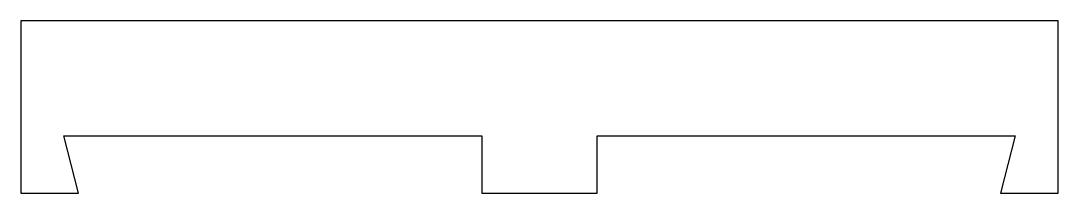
# Model space of a CAD drawing. Header units: millimetres. Extents: x -540 to -180, y 340 to 400.
import ezdxf

# ---------------------------------------------------------------- set-up
doc = ezdxf.new("R2010")
doc.units = ezdxf.units.MM
doc.layers.get('0').update_dxf_attribs({"linetype": 'CONTINUOUS'})

msp = doc.modelspace()

# ---------------------------------------------------------------- linework, layer by layer
msp.add_lwpolyline([(-180, 340), (-180, 400), (-540, 400), (-540, 340), (-520, 340), (-525, 360), (-380, 360), (-380, 340), (-340, 340), (-340, 360), (-195, 360), (-200, 340)], close=True)

doc.saveas('drawing.dxf')
